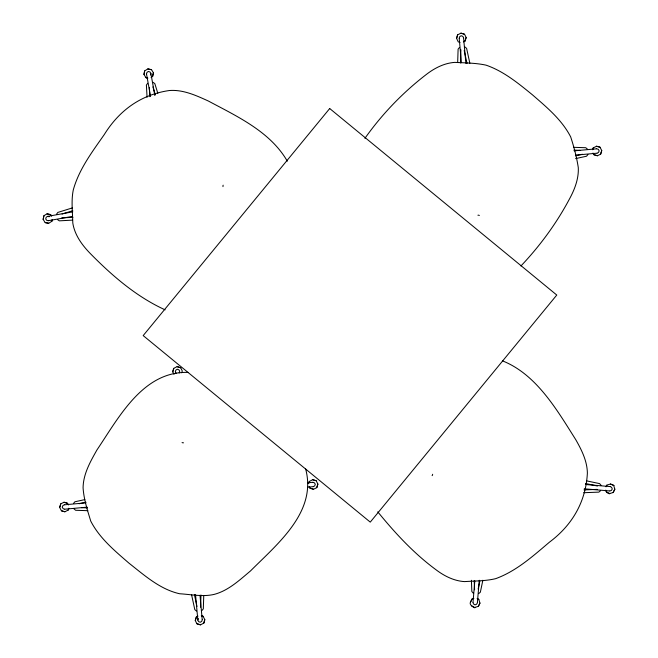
<?xml version="1.0" encoding="UTF-8"?>
<svg xmlns="http://www.w3.org/2000/svg" width="658" height="658" viewBox="0 0 658 658"><rect width="100%" height="100%" fill="white"/><g stroke="black" fill="none" stroke-linecap="round" stroke-linejoin="round"><path stroke-width="0.99" d="M203.75 595.63L203.314 608.864L201.907 610.55M457.672 62.37L458.108 49.136L459.514 47.45M200.567 607.194L200.986 594.988M460.444 63.012L460.896 49.786M473.012 602.243L474.813 580.907M471.416 605.738C480.727 610.394 468.307 606.289 470.412 602.276L472.123 598.92L473.85 598.418M477.395 602.605L479.279 580.266M606.314 491.839C614.572 495.441 605.171 493.566 605.812 490.111M610.484 484.008L613.865 485.464L610.484 484.008L606.882 485.135L606.092 486.755M51.637 216.169L50.707 214.631L47.014 213.85L43.93 215.717L43.148 219.402L45.163 222.593L48.708 223.268L51.892 221.252L52.229 219.484M147.754 77.998L145.986 77.66L143.97 74.469L144.645 70.932L147.836 68.909L151.521 69.699L153.396 72.775L152.607 76.468L151.069 77.405M150.509 75.004L150.847 73.235L149.958 71.952L148.289 71.459L146.898 72.495L146.52 74.017M482.865 580.249L480.348 592.208L478.67 593.631M52.434 219.509L51.892 221.252M478.144 589.091L479.83 581.129M68.424 504.957L67.626 503.337L64.015 502.235L60.783 503.831L59.681 507.441L61.416 510.789L64.879 511.776L68.235 510.04L68.72 508.305M174.049 374.353L172.75 371.844L173.737 368.373L177.084 366.646L180.695 367.748L182.282 370.98L181.731 372.782M179.215 372.946L179.708 371.211L178.935 369.854L177.323 369.22L175.842 370.133L175.324 371.606L176.122 373.226M198.346 618.536L197.852 620.272L198.626 621.629L200.246 622.262L201.718 621.349L202.236 619.877M197.992 616.102L196.38 616.9L195.278 620.51L196.865 623.743L200.476 624.845L203.824 623.11L204.811 619.647L203.075 616.291L201.348 615.798M308.841 483.178L309.334 481.442L312.682 479.715L316.144 480.694L317.88 484.049L316.778 487.652L313.545 489.248L309.934 488.146L309.145 486.525M460.032 42.4L458.231 41.849L456.611 38.353L457.598 34.89L460.945 33.155L464.556 34.257L466.144 37.49L465.041 41.1L463.429 41.898M592.702 149.695L593.195 147.96L596.543 146.224L600.014 147.211L601.741 150.559L600.639 154.169L597.406 155.765L593.804 154.663L593.006 153.043M68.925 508.354L68.235 510.04M308.643 483.128L309.334 481.442M592.504 149.646L593.195 147.96M459.194 38.123L459.703 36.651L461.184 35.738L462.796 36.371L463.569 37.728M474.78 607.449L478.382 606.331L479.953 603.082L478.827 599.487L477.206 598.698M605.903 486.673L606.882 485.135M609.678 493.549L613.133 492.546L614.852 489.182L613.725 485.579M56.547 214.237L57.805 212.435L72.396 207.903M477.371 602.868L476.606 604.233L474.994 604.875L473.513 603.97L472.987 602.498M364.919 138.336C381.862 114.336 402.589 92.762 425.89 74.806C434.214 68.276 444.109 63.102 454.826 62.378C465.239 62.954 475.833 62.921 486.065 65.158C503.625 71.196 518.2 83.245 532.412 94.801C546.683 107.205 561.916 119.789 570.683 136.905C573.973 146.915 576.696 157.246 578.292 167.642C578.826 178.951 574.533 189.784 569.178 199.522C556.257 223.72 539.774 246.108 520.939 265.964M73.482 503.46L74.889 501.774L84.841 499.611M587.948 154.54L586.541 156.226L575.586 158.603M45.163 222.593L48.708 223.268M50.707 214.631L47.014 213.85M145.986 77.66L147.729 78.195M151.521 69.699L147.836 68.909M61.416 510.789L64.879 511.776M67.626 503.337L64.015 502.235M180.695 367.748L177.084 366.646M464.556 34.257L460.945 33.155M196.865 623.743L200.476 624.845M203.075 616.291L201.389 615.6M309.934 488.146L313.545 489.248M316.144 480.694L312.682 479.715M593.804 154.663L597.406 155.765M600.014 147.211L596.543 146.224M147.655 83.27L146.397 85.071L147.063 97.277M600.565 490.704L598.887 492.118L583.621 492.719M478.827 599.487L477.289 598.509M597.176 153.182L598.533 152.409L599.167 150.797L598.254 149.317L596.781 148.807M64.254 504.818L62.888 505.591L62.255 507.203L63.168 508.683L64.648 509.193M313.315 486.673L314.672 485.9L315.305 484.28L314.392 482.808L312.912 482.289M609.892 490.975L611.364 490.449L612.269 488.968L611.627 487.356L610.262 486.591M62.091 214.039L72.775 210.708M575.454 155.773L582.412 154.252M79.018 503.748L85.976 502.227M143.97 74.469L144.645 70.932M153.396 72.775L152.607 76.468M47.73 216.35L72.808 211.843M43.148 219.402L43.93 215.717M48.503 220.677L72.577 216.359M456.611 38.353L457.598 34.89M466.144 37.49L465.041 41.1M574.187 150.847L596.518 148.823M601.741 150.559L600.639 154.169M575.602 155.14L596.913 153.207M172.75 371.844L173.737 368.373M64.509 504.793L85.828 502.86M307.582 482.775L312.657 482.314M59.681 507.441L60.783 503.831M317.88 484.049L316.778 487.652M64.903 509.177L87.234 507.154M307.977 487.15L313.052 486.69M195.278 620.51L196.38 616.9M204.811 619.647L203.824 623.11M61.753 217.897L72.931 217.313M72.536 220.126L59.31 220.841L57.509 219.591M583.983 489.914L597.201 489.379M573.554 147.318L585.768 147.721L587.454 149.127M87.876 510.682L75.654 510.279L73.967 508.873M573.924 150.123L580.027 150.337M81.395 507.663L87.498 507.877M585.628 484.51L610.007 486.566M614.852 489.182L613.133 492.546M584.246 488.804L609.637 490.95M470.412 602.276L472.123 598.92M479.953 603.082L478.382 606.331M188.098 372.403C143 371.054 118.942 417.279 96.94 449.957C90.343 461.645 83.262 473.99 83.081 487.808C83.805 499.167 87.44 510.246 90.738 521.095C99.514 538.211 114.739 550.795 129.017 563.199C144.39 575.265 160.05 589.404 179.667 593.755C191.1 594.429 202.828 597.053 214.146 594.396C228.425 590.645 239.454 580.15 250.484 570.947C277.536 543.821 317.197 511.875 305.633 468.948M49.243 216.737L47.475 216.392L46.183 217.28L45.698 218.95L46.734 220.34L48.248 220.726M586.648 480.883L599.611 483.614L601.025 485.291M585.538 483.498L597.48 486.032M165.125 309.844C136.691 296.898 112.296 275.908 90.475 253.717C82.151 245.212 74.625 235.013 72.791 222.955C72.61 211.999 71.064 200.756 73.285 189.932C78.976 169.303 92.186 151.875 104.252 134.602C119.337 110.231 141.166 94.53 169.435 90.516C183.212 89.488 196.125 95.468 208.347 101.019C237.374 116.524 270.315 131.682 287.316 161.185M502.416 360.831C536.435 374.295 556.981 409.934 575.791 439.725C581.623 449.965 587.166 460.987 587.38 473.028C585.9 501.552 572.444 524.994 549.405 542.2C532.947 556.133 516.316 571.144 495.729 578.645C485.563 581.137 474.92 580.882 464.523 581.606C453.798 580.94 443.879 575.824 435.489 569.367C413.569 553.115 394.932 532.906 377.766 511.834M153.001 82.316L154.803 83.566L157.821 93.296M464.926 46.957L466.612 48.363L469.853 63.291M196.495 611.043L194.809 609.637L191.568 594.709M473.258 593.171L471.844 591.493L471.399 580.298M152.895 86.881L155.321 94.653M464.203 50.502L467.032 63.423M194.398 594.577L197.005 606.503M150.888 73.49L154.852 95.558M146.561 74.264L150.526 96.339M463.594 37.983L465.897 63.365M459.21 38.378L461.423 62.74M200.007 595.26L202.212 619.622M195.533 594.635L197.828 620.017M149.341 87.522L149.827 96.66M474.212 580.652L474.582 589.807M432.619 474.278A1.9 1.9 0 0 1 432.109 475.644M183.508 442.793A1.9 1.9 0 0 1 182.077 442.521M223.021 186.633A1.9 1.9 0 0 1 223.169 185.186M477.914 215.207A1.9 1.9 0 0 1 479.345 215.479M329.707 108.529L143.189 335.596L370.257 522.123L556.775 295.047L329.707 108.529"/></g></svg>
